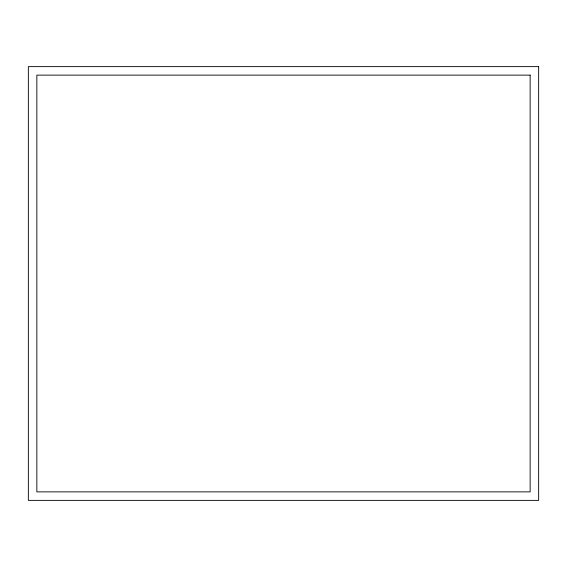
<?xml version="1.0" encoding="UTF-8"?>
<svg xmlns="http://www.w3.org/2000/svg" width="567" height="567" viewBox="0 0 567 567"><rect width="100%" height="100%" fill="white"/><g stroke="black" fill="none" stroke-linecap="round" stroke-linejoin="round"><path stroke-width="0.85" d="M538.65 66.623L28.35 66.623L28.35 500.377L538.65 500.377L538.65 66.623M530.145 75.127L36.855 75.127L36.855 491.873L530.145 491.873L530.145 75.127"/></g></svg>
